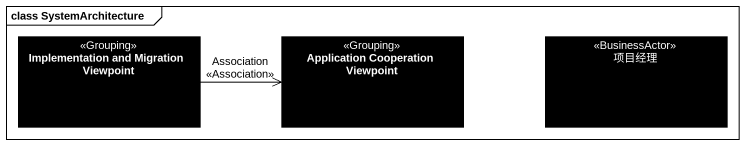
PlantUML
@startuml
mainframe class SystemArchitecture
hide circle
hide empty members
class "Implementation and Migration Viewpoint" as Implementation_and <<Grouping>> #000000
class "Application Cooperation Viewpoint" as Application_Cooperation <<Grouping>> #000000
class 项目经理 <<BusinessActor>> #000000
Implementation_and -right-> Application_Cooperation : Association\n<<Association>>
@enduml
